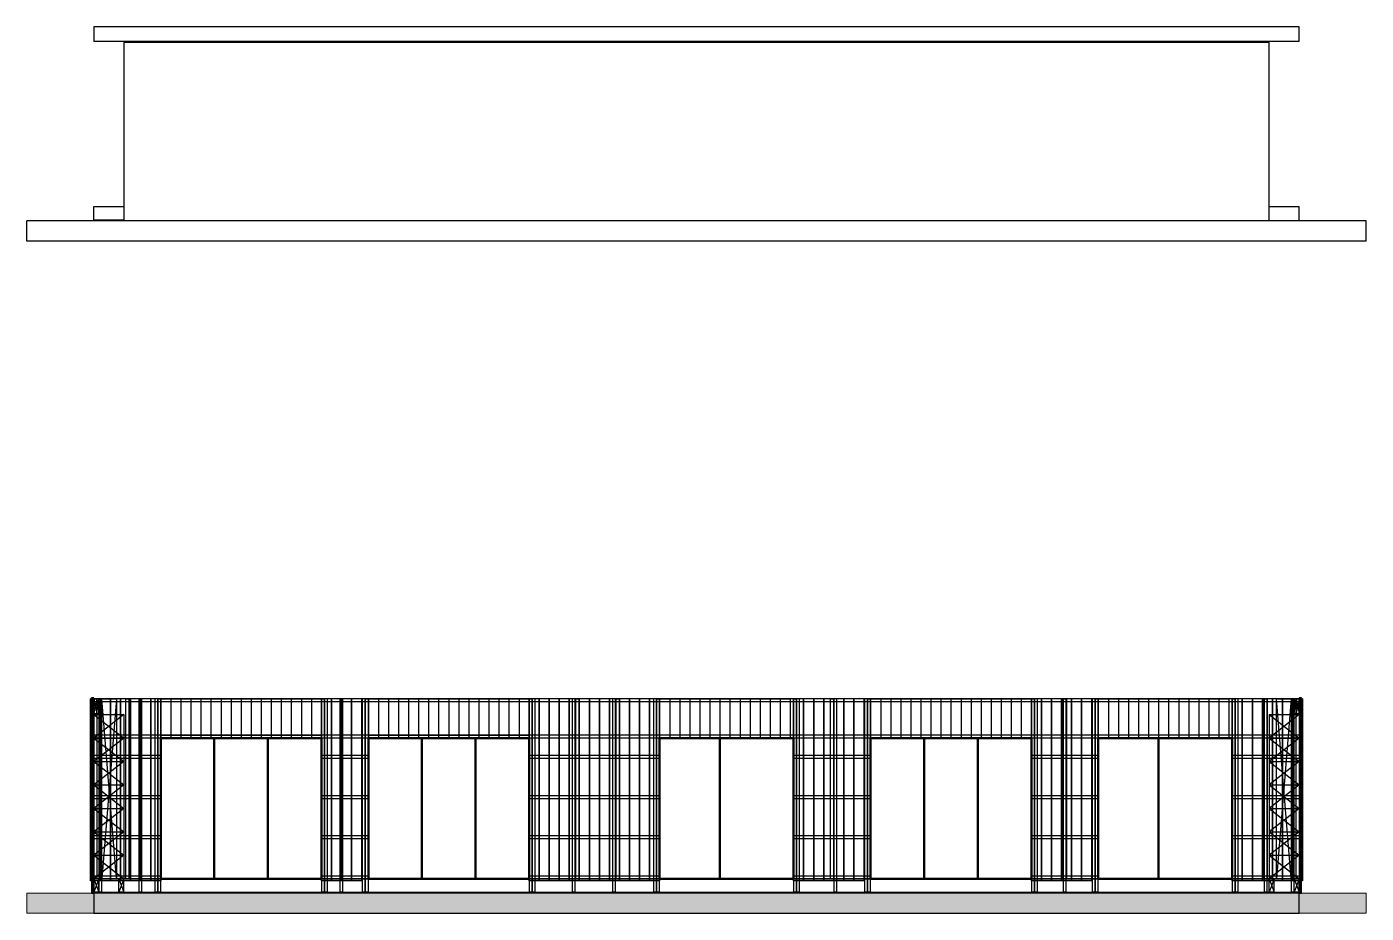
# Model space of a CAD drawing. Header units: millimetres. Extents: x -2139 to 106248, y 9575 to 78000.
# Drawn here: x 47442 to 67442, y 9575 to 22812 of the extents above; entities that cross this region are included whole.
import ezdxf

# ---------------------------------------------------------------- set-up
doc = ezdxf.new("R2010")
doc.units = ezdxf.units.MM
for name, color, linetype, lineweight, true_color in [('Fondations', 253, 'Continuous', 25, 0xa0a0a4), ('Fondations ... Decaissement', 8, 'Continuous', 0, 0x808080), ('Fondations ... Etanchéité', 1, 'Continuous', 25, 0xff0000), ('Fondations ... GéoTextile', 96, 'Continuous', 25, 0x008000), ('Fondations ... Pouzzolane', 9, 'Continuous', 25, 0xc0c0c0), ('Lisse_basse ... Madrier', 1, 'Continuous', 25, 0xff0000), ('Lisse_haute ... Madrier', 1, 'Continuous', 25, 0xff0000), ('Menuiseries', 136, 'Continuous', 50, 0x008080), ('Mur paille ... Impaire120mm', 30, 'Continuous', 25, 0xff7f00), ('Mur paille ... Paire120mm', 40, 'Continuous', 25, 0xffaa00), ('Ossature_Bois', 178, 'Continuous', 25, 0x000000), ('Ossature_Bois ... 75x75', 1, 'Continuous', 25, 0xff0000), ('Ossature_Bois ... Bardage', 20, 'Continuous', 25, 0xff5500), ('Ossature_Bois ... Fibralith', 178, 'Continuous', 25, 0x000000), ('Ossature_Bois ... Linteaux', 16, 'Continuous', 25, 0x800000), ('Ossature_Bois ... Montant 220x45', 16, 'Continuous', 25, 0x850e0e), ('Ossature_Bois ... Tasseaux', 44, 'Continuous', 25, 0xab7b00)]:
    doc.layers.add(name, color=color, linetype=linetype, lineweight=lineweight, true_color=true_color)

# ---------------------------------------------------------------- blocks, each defined once
blk = doc.blocks.new('Madrier200x75Profil')
at = {"layer": 'Lisse_basse ... Madrier'}
for p, q in [((0, -200), (0, 0)), ((0, 0), (75, -200)), ((75, 0), (0, -200)), ((0, 0), (75, 0)), ((75, -200), (0, -200)), ((75, -200), (75, 0))]:
    blk.add_line(p, q, dxfattribs=at)
blk = doc.blocks.new('MontantOssature220x45')
at = {"layer": 'Ossature_Bois ... Montant 220x45'}
for p, q in [((0, 2885), (0, 0)), ((45, 2885), (0, 2885)), ((45, 0), (45, 2885)), ((45, 0), (0, 0))]:
    blk.add_line(p, q, dxfattribs=at)
blk = doc.blocks.new('BotteFace')
at = {"layer": 'Mur paille ... Impaire120mm'}
for p, q in [((0, 350), (450, 350)), ((0, 350), (0, 0)), ((0, 350), (450, 0)), ((450, 350), (0, 0)), ((450, 350), (450, 0)), ((0, 0), (450, 0))]:
    blk.add_line(p, q, dxfattribs=at)
blk = doc.blocks.new('LisseHauteMadrierCoupe')
at = {"layer": 'Lisse_haute ... Madrier'}
for p, q in [((0, 0), (45, 0)), ((0, 0), (0, -220)), ((0, 0), (45, -220)), ((45, 0), (0, -220)), ((45, 0), (45, -220)), ((0, -220), (45, -220))]:
    blk.add_line(p, q, dxfattribs=at)
blk = doc.blocks.new('TasseauProfil')
at = {"layer": 'Ossature_Bois ... Tasseaux'}
for p, q in [((0, 2685), (45, 2685)), ((0, 0), (0, 2685)), ((45, 2685), (45, 0)), ((45, 0), (0, 0))]:
    blk.add_line(p, q, dxfattribs=at)
blk = doc.blocks.new('ProfilLameBardage')
at = {"layer": 'Lisse_haute ... Madrier'}
blk.add_line((125, 2715), (95, 2715), dxfattribs=at)
at = {"layer": 'Ossature_Bois ... Bardage'}
for p, q in [((150, 2715), (0, 2715)), ((150, 2715), (0, 2715)), ((0, 0), (0, 2715)), ((150, 2715), (150, 0)), ((150, 0), (0, 0)), ((150, 0), (0, 0))]:
    blk.add_line(p, q, dxfattribs=at)
blk = doc.blocks.new('ProfilPetiteLameBardage')
at = {"layer": 'Ossature_Bois ... Bardage'}
for p, q in [((0, 585), (0, 0)), ((0, 585), (150, 585)), ((150, 585), (150, 0)), ((0, 0), (150, 0))]:
    blk.add_line(p, q, dxfattribs=at)

msp = doc.modelspace()

# ---------------------------------------------------------------- hatches: boundary and pattern name
at = {"layer": 'Fondations ... Pouzzolane'}
h = msp.add_hatch(dxfattribs=at)
h.set_pattern_fill('GRAVEL', color=256, scale=50, style=0)
h.set_pattern_definition([(228.0128, (914.4, 1270), (-10160.00863, -11430.01404), [170.86, -16915.25]), (184.9697, (800.1, 1143), (15240.024653, 1269.991038), [293.202, -29027]), (132.5104, (508, 1117.6), (12699.99076, -13970.01365), [206.741, -20467.35]), (267.2737, (12.7, 800.1), (1269.994485, 25399.991827), [267.002, -26433.2]), (292.8337, (0, 533.4), (-6350.01803, 15240.008665), [261.817, -25919.9]), (357.2737, (101.6, 292.1), (-25399.991827, 1269.994485), [267.002, -26433.2]), (37.6942, (368.3, 279.4), (-16510.01043, -12699.98868), [353.097, -34956.55]), (72.2553, (647.7, 495.3), (8890.017783, 27940.008103), [333.36, -33002.65]), (121.4296, (749.3, 812.8), (-10160.00262, 16509.98058), [267.906, -26522.75]), (175.2364, (609.6, 1041.4), (13969.98903, -1269.98808), [305.856, -14986.95]), (222.3974, (304.8, 1066.8), (-15240.000459, -13969.981825), [395.539, -39158.4]), (138.8141, (1270, 787.4), (-8889.99434, 7619.98828), [135.002, -13365.3]), (171.4692, (1168.4, 876.3), (16509.9748, -2540.0064), [256.841, -25427.3]), (225, (914.4, 914.4), (-3e-13, -1269.999), [179.605, -1616.445]), (203.1986, (825.5, 1066.8), (6350.0214, 2540.01114), [96.72, -9575.3]), (291.8014, (736.6, 1028.7), (-1270.0009, 3810.00245), [136.783, -6702.4]), (30.9638, (787.4, 901.7), (3809.996, 2540.002), [222.16, -7183.15]), (161.5651, (977.9, 1016), (2540.0012, -1269.998), [160.643, -3855.45]), (16.3895, (0, 1028.7), (12700.00701, 3809.992075), [225.044, -22279.4]), (70.3462, (215.9, 1092.2), (-5079.98584, -13969.98024), [188.8, -18691.1]), (293.1986, (977.9, 1270), (-2540.01114, 6350.0214), [193.44, -9478.6]), (343.6105, (1054.1, 1092.2), (-12700.00701, 3809.992075), [225.044, -22279.4]), (339.444, (0, 241.3), (-6350.00788, 2539.99692), [217.018, -10633.85]), (294.7751, (203.2, 165.1), (-6349.9852, 13969.99351), [181.836, -18001.8]), (66.8014, (990.6, 0), (2540.01114, 6350.0214), [193.44, -9478.6]), (17.354, (1066.8, 177.8), (-16510.00089, -5079.99234), [212.892, -21076.2]), (69.444, (368.3, 0), (-2539.99692, -6350.00788), [108.51, -10742.4]), (101.3099, (914.4, 0), (-1269.9937, 5079.9837), [64.758, -6411]), (165.9638, (901.7, 63.5), (3810.0027, -1269.9978), [261.817, -4974.525]), (186.009, (647.7, 127), (12699.98127, 1269.997034), [242.633, -24020.7]), (303.6901, (787.4, 787.4), (-1270.0004, 2539.9975), [183.162, -4395.89]), (353.1572, (889, 635), (21590.00893, -2540.011376), [319.779, -31658]), (60.9454, (1206.5, 596.9), (-5079.98818, -8889.9788), [130.754, -12944.7]), (90, (1270, 711.2), (-1270, 1270), [76.2, -1193.8]), (120.2564, (622.3, 165.1), (5079.98923, -8889.99552), [176.434, -17466.95]), (48.0128, (533.4, 317.5), (10160.00863, 11430.01404), [341.721, -16744.4]), (0, (762, 571.5), (1270, 1270), [330.2, -939.8]), (325.3048, (1092.2, 571.5), (-12699.978, 8890.00085), [200.805, -19879.65]), (254.0546, (1257.3, 457.2), (-1270.00324, -5080.0121), [184.915, -9060.85]), (207.646, (1206.5, 279.4), (-24129.991525, -12700.007987), [301.072, -29806.25]), (175.4261, (939.8, 139.7), (-16510.003802, 1269.993856), [318.514, -31532.9]), (175.4261, (939.8, 139.7), (-16510.003802, 1269.993856), [318.514, -31532.9])])
h.paths.add_polyline_path([(67442, 9875), (56692, 9875), (47442, 9875), (47442.6, 9575), (56692, 9575), (67442, 9575)], flags=0)
h = msp.add_hatch(dxfattribs=at)
h.set_pattern_fill('GRAVEL', color=256, scale=10, style=0)
h.set_pattern_definition([(228.0128, (182.88, 254), (-2032.0017266, -2286.002809), [34.1721, -3383.05]), (184.9697, (160.02, 228.6), (3048.0049306, 253.9982075), [58.6405, -5805.4]), (132.5104, (101.6, 223.52), (2539.998152, -2794.0027292), [41.3482, -4093.47]), (267.2737, (2.54, 160.02), (253.998897, 5079.9983653), [53.4005, -5286.64]), (292.8337, (0, 106.68), (-1270.0036056, 3048.001733), [52.3634, -5183.98]), (357.2737, (20.32, 58.42), (-5079.9983653, 253.998897), [53.4005, -5286.64]), (37.6942, (73.66, 55.88), (-3302.0020861, -2539.9977357), [70.6194, -6991.31]), (72.2553, (129.54, 99.06), (1778.0035565, 5588.0016206), [66.672, -6600.53]), (121.4296, (149.86, 162.56), (-2032.0005235, 3301.996116), [53.5813, -5304.55]), (175.2364, (121.92, 208.28), (2793.997805, -253.997616), [61.1713, -2997.39]), (222.3974, (60.96, 213.36), (-3048.0000917, -2793.9963651), [79.1078, -7831.68]), (138.8141, (254, 157.48), (-1777.9988674, 1523.997656), [27.0005, -2673.06]), (171.4692, (233.68, 175.26), (3301.9949596, -508.00128), [51.3682, -5085.46]), (225, (182.88, 182.88), (-5e-14, -253.99983), [35.9209, -323.289]), (203.1986, (165.1, 213.36), (1270.004283, 508.002227), [19.3441, -1915.06]), (291.8014, (147.32, 205.74), (-254.000178, 762.00049), [27.3566, -1340.48]), (30.9638, (157.48, 180.34), (761.999195, 508.000396), [44.432, -1436.63]), (161.5651, (195.58, 203.2), (508.00023, -253.99962), [32.1287, -771.09]), (16.3895, (0, 205.74), (2540.0014014, 761.998415), [45.0088, -4455.88]), (70.3462, (43.18, 218.44), (-1015.997169, -2793.996049), [37.7599, -3738.22]), (293.1986, (195.58, 254), (-508.002227, 1270.004283), [38.688, -1895.72]), (343.6105, (210.82, 218.44), (-2540.0014014, 761.998415), [45.0088, -4455.88]), (339.444, (0, 48.26), (-1270.001576, 507.999384), [43.4035, -2126.77]), (294.7751, (40.64, 33.02), (-1269.9970404, 2793.9987026), [36.3672, -3600.36]), (66.8014, (198.12, 0), (508.002227, 1270.004283), [38.688, -1895.72]), (17.354, (213.36, 35.56), (-3302.0001782, -1015.9984676), [42.5783, -4215.24]), (69.444, (73.66, 0), (-507.999384, -1270.001576), [21.7018, -2148.48]), (101.3099, (182.88, 0), (-253.998746, 1015.996746), [12.9515, -1282.2]), (165.9638, (180.34, 12.7), (762.000535, -253.99956), [52.3634, -994.905]), (186.009, (129.54, 25.4), (2539.9962544, 253.9994069), [48.5267, -4804.14]), (303.6901, (157.48, 157.48), (-254.00009, 507.99951), [36.6324, -879.178]), (353.1572, (177.8, 127), (4318.0017857, -508.0022752), [63.9557, -6331.6]), (60.9454, (241.3, 119.38), (-1015.997637, -1777.995761), [26.1508, -2588.94]), (90, (254, 142.24), (-254, 254), [15.24, -238.76]), (120.2564, (124.46, 33.02), (1015.9978467, -1777.9991032), [35.2867, -3493.39]), (48.0128, (106.68, 63.5), (2032.0017266, 2286.002809), [68.3443, -3348.88]), (0, (152.4, 114.3), (254, 254), [66.04, -187.96]), (325.3048, (218.44, 114.3), (-2539.995599, 1778.000169), [40.161, -3975.93]), (254.0546, (251.46, 91.44), (-254.000648, -1016.00242), [36.9829, -1812.17]), (207.646, (241.3, 55.88), (-4825.9983049, -2540.0015975), [60.2145, -5961.25]), (175.4261, (187.96, 27.94), (-3302.0007605, 253.9987711), [63.7029, -6306.58]), (175.4261, (187.96, 27.94), (-3302.0007605, 253.9987711), [63.7029, -6306.58])])
h.paths.add_polyline_path([(67442, 9875), (56692, 9875), (47442, 9875), (47442.6, 9575), (56692, 9575), (67442, 9575)], flags=0)
at = {"layer": 'Ossature_Bois ... Fibralith'}
h = msp.add_hatch(dxfattribs=at)
h.set_pattern_fill('JIS_WOOD', color=256, scale=20, style=0)
h.paths.add_polyline_path([(48407, 9875), (48442, 9875), (48442, 12790), (48407, 12790)], flags=0)
h = msp.add_hatch(dxfattribs=at)
h.set_pattern_fill('JIS_WOOD', color=256, scale=20, style=0)
h.paths.add_polyline_path([(66442, 9875), (66477, 9875), (66477, 12790), (66442, 12790)], flags=0)

# ---------------------------------------------------------------- linework, layer by layer
at = {"layer": 'Fondations'}
for p, q in [((48442, 19911.5), (48442, 20011.5)), ((67442.1, 19911.5), (47442, 19911.5)), ((47442, 19611.5), (47442, 19911.5)), ((67442.1, 19611.5), (67442.1, 19911.5)), ((67442.1, 19611.5), (47442, 19611.5))]:
    msp.add_line(p, q, dxfattribs=at)
at = {"layer": 'Fondations ... Decaissement'}
for p, q in [((47442, 9875), (56692, 9875)), ((47442, 9875), (47442.6, 9575)), ((67442, 9875), (56692, 9875)), ((67442, 9575), (67442, 9875)), ((47442, 9575), (67442, 9575)), ((47442.6, 9575), (56692, 9575)), ((67442, 9575), (56692, 9575))]:
    msp.add_line(p, q, dxfattribs=at)
at = {"layer": 'Fondations ... Etanchéité'}
msp.add_line((66442, 9875), (48442, 9875), dxfattribs=at)
at = {"layer": 'Fondations ... GéoTextile'}
for p, q in [((48442, 9875), (48442, 9575)), ((66442, 9575), (66442, 9875)), ((48442, 9575), (66442, 9575))]:
    msp.add_line(p, q, dxfattribs=at)
at = {"layer": 'Lisse_basse ... Madrier'}
for p, q in [((48442, 19926.5), (48442, 20126.5)), ((48442, 20126.5), (48892, 20126.5)), ((48892, 20126.5), (48892, 19926.5)), ((65992, 20126.5), (66442.1, 20126.5)), ((65992, 19926.5), (65992, 20126.5)), ((66442.1, 19926.5), (66442.1, 20126.5)), ((48442, 19926.5), (48892, 19926.5)), ((48442, 10090), (48442, 9890)), ((66442, 10090), (48442, 10090)), ((66442, 9890), (66442, 10090)), ((48442, 9890), (66442, 9890))]:
    msp.add_line(p, q, dxfattribs=at)
at = {"layer": 'Lisse_haute ... Madrier'}
for p, q in [((66442.1, 22811.5), (48442, 22811.5)), ((48442, 22811.5), (48442, 22591.5)), ((66442.1, 22591.5), (66442.1, 22811.5)), ((66442.1, 22591.5), (48442, 22591.5)), ((48442, 12775), (48442, 12555)), ((48487, 12775), (48487, 12555)), ((48487, 12555), (48517, 12775)), ((48487, 12775), (48517, 12555)), ((48517, 12555), (48517, 12775)), ((66367, 12775), (66397, 12775)), ((66367, 12555), (66367, 12775)), ((66367, 12775), (66397, 12555)), ((66367, 12555), (66397, 12775)), ((66397, 12775), (66397, 12555)), ((66442, 12555), (66442, 12775)), ((48487, 12555), (48517, 12555)), ((66397, 12555), (66367, 12555))]:
    msp.add_line(p, q, dxfattribs=at)
at = {"layer": 'Menuiseries'}
for p, q in [((49442, 10090), (49442, 12190)), ((49442, 12190), (50242, 12190)), ((50242, 12190), (50242, 10090)), ((50242, 12190), (51042, 12190)), ((51042, 12190), (51042, 10090)), ((51042, 12190), (51842, 12190)), ((51842, 12190), (51842, 10090)), ((52542, 10090), (52542, 12190)), ((52542, 12190), (53342, 12190)), ((53342, 12190), (53342, 10090)), ((53342, 12190), (54142, 12190)), ((54142, 12190), (54142, 10090)), ((54142, 12190), (54942, 12190)), ((54942, 12190), (54942, 10090)), ((56892, 10090), (56892, 12190)), ((56892, 12190), (57792, 12190)), ((57792, 12190), (57792, 10090)), ((57792, 12190), (58892, 12190)), ((58892, 12190), (58892, 10090)), ((60042, 10090), (60042, 12190)), ((60042, 12190), (60842, 12190)), ((60842, 12190), (60842, 10090)), ((60842, 12190), (61642, 12190)), ((61642, 12190), (61642, 10090)), ((61642, 12190), (62442, 12190)), ((62442, 12190), (62442, 10090)), ((63442, 10090), (63442, 12190)), ((63442, 12190), (64342, 12190)), ((64342, 12190), (64342, 10090)), ((64342, 12190), (65442, 12190)), ((65442, 12190), (65442, 10090)), ((50242, 10090), (49442, 10090)), ((51042, 10090), (50242, 10090)), ((51842, 10090), (51042, 10090)), ((53342, 10090), (52542, 10090)), ((54142, 10090), (53342, 10090)), ((54142, 10115.9), (54142, 10115.9)), ((54142, 10090), (54942, 10090)), ((57792, 10090), (56892, 10090)), ((58892, 10090), (57792, 10090)), ((60842, 10090), (60042, 10090)), ((61642, 10090), (60842, 10090)), ((62442, 10090), (61642, 10090)), ((64342, 10090), (63442, 10090)), ((65442, 10090), (64342, 10090))]:
    msp.add_line(p, q, dxfattribs=at)
at = {"layer": 'Ossature_Bois'}
for p, q in [((65992, 22576.5), (48892, 22576.5)), ((48892, 22576.5), (48892, 20126.5)), ((65992, 20126.5), (65992, 22576.5))]:
    msp.add_line(p, q, dxfattribs=at)
at = {"layer": 'Ossature_Bois ... 75x75'}
for p, q in [((48442, 12555), (48517, 12555)), ((48442, 10090), (48442, 12555)), ((48517, 12555), (48517, 10090)), ((66367, 12555), (66442, 12555)), ((66367, 10090), (66367, 12555)), ((66442, 12555), (66442, 10090)), ((48517, 10090), (48442, 10090)), ((66442, 10090), (66367, 10090))]:
    msp.add_line(p, q, dxfattribs=at)
at = {"layer": 'Ossature_Bois ... Fibralith'}
for p, q in [((48442, 12790), (48407, 12790)), ((48407, 12790), (48407, 9875)), ((48442, 9875), (48442, 12790)), ((66477, 12790), (66442, 12790)), ((66442, 12790), (66442, 9875)), ((66477, 9875), (66477, 12790)), ((48407, 9875), (48442, 9875)), ((66442, 9875), (66477, 9875))]:
    msp.add_line(p, q, dxfattribs=at)
at = {"layer": 'Ossature_Bois ... Linteaux'}
for p, q in [((49442, 12235), (51842, 12235)), ((49442, 12235), (49442, 12190)), ((51842, 12235), (51842, 12190)), ((52542, 12190), (52542, 12235)), ((52542, 12235), (54942, 12235)), ((54942, 12235), (54942, 12190)), ((58892, 12235), (56892, 12235)), ((56892, 12235), (56892, 12190)), ((58892, 12190), (58892, 12235)), ((62442, 12235), (60042, 12235)), ((60042, 12235), (60042, 12190)), ((62442, 12190), (62442, 12235)), ((65442, 12235), (63442, 12235)), ((63442, 12235), (63442, 12190)), ((65442, 12190), (65442, 12235)), ((49442, 12190), (51842, 12190)), ((52542, 12190), (54942, 12190)), ((56892, 12190), (58892, 12190)), ((60042, 12190), (62442, 12190)), ((63442, 12190), (65442, 12190))]:
    msp.add_line(p, q, dxfattribs=at)
at = {"layer": 'Ossature_Bois ... Montant 220x45'}
for p, q in [((48562, 10090), (48562, 12775)), ((48562, 12775), (48782, 12775)), ((48782, 10090), (48562, 12775)), ((48782, 12775), (48562, 10090)), ((48782, 12775), (48782, 10090)), ((66102, 10090), (66102, 12775)), ((66102, 12775), (66322, 12775)), ((66322, 10090), (66102, 12775)), ((66322, 12775), (66102, 10090)), ((66322, 12775), (66322, 10090)), ((48782, 10090), (48562, 10090)), ((65782, 10090), (65562, 10090)), ((66322, 10090), (66102, 10090))]:
    msp.add_line(p, q, dxfattribs=at)
at = {"layer": 'Ossature_Bois ... Tasseaux'}
for p, q in [((66442, 12775), (48442, 12775)), ((48442, 12775), (48442, 12730)), ((66442, 12730), (48442, 12730)), ((66442, 12775), (66442, 12730)), ((66442, 12235), (48442, 12235)), ((48442, 12235), (48442, 12190)), ((66442, 12235), (66442, 12190)), ((66442, 12190), (48442, 12190)), ((48442, 11935), (49442, 11935)), ((48442, 11935), (48442, 11890)), ((48442, 11890), (49442, 11890)), ((49442, 11935), (49442, 11890)), ((51842, 11935), (52542, 11935)), ((51842, 11935), (51842, 11890)), ((51842, 11890), (52542, 11890)), ((52542, 11935), (52542, 11890)), ((54942, 11935), (56892, 11935)), ((54942, 11935), (54942, 11890)), ((54942, 11890), (56892, 11890)), ((56892, 11935), (56892, 11890)), ((58892, 11935), (60042, 11935)), ((58892, 11935), (58892, 11890)), ((58892, 11890), (60042, 11890)), ((60042, 11935), (60042, 11890)), ((62442, 11935), (63442, 11935)), ((62442, 11935), (62442, 11890)), ((62442, 11890), (63442, 11890)), ((63442, 11935), (63442, 11890)), ((65442, 11935), (66442, 11935)), ((65442, 11935), (65442, 11890)), ((65442, 11890), (66442, 11890)), ((66442, 11935), (66442, 11890)), ((48442, 11335), (49442, 11335)), ((48442, 11335), (48442, 11290)), ((48442, 11290), (49442, 11290)), ((49442, 11335), (49442, 11290)), ((51842, 11335), (52542, 11335)), ((51842, 11335), (51842, 11290)), ((51842, 11290), (52542, 11290)), ((52542, 11335), (52542, 11290)), ((54942, 11335), (56892, 11335)), ((54942, 11335), (54942, 11290)), ((54942, 11290), (56892, 11290)), ((56892, 11335), (56892, 11290)), ((58892, 11335), (60042, 11335)), ((58892, 11335), (58892, 11290)), ((58892, 11290), (60042, 11290)), ((60042, 11335), (60042, 11290)), ((62442, 11335), (63442, 11335)), ((62442, 11335), (62442, 11290)), ((62442, 11290), (63442, 11290)), ((63442, 11335), (63442, 11290)), ((65442, 11335), (66442, 11335)), ((65442, 11335), (65442, 11290)), ((65442, 11290), (66442, 11290)), ((66442, 11335), (66442, 11290)), ((48442, 10735), (49442, 10735)), ((48442, 10735), (48442, 10690)), ((48442, 10690), (49442, 10690)), ((49442, 10735), (49442, 10690)), ((51842, 10735), (52542, 10735)), ((51842, 10735), (51842, 10690)), ((51842, 10690), (52542, 10690)), ((52542, 10735), (52542, 10690)), ((54942, 10735), (56892, 10735)), ((54942, 10735), (54942, 10690)), ((54942, 10690), (56892, 10690)), ((56892, 10735), (56892, 10690)), ((58892, 10735), (60042, 10735)), ((58892, 10735), (58892, 10690)), ((58892, 10690), (60042, 10690)), ((60042, 10735), (60042, 10690)), ((62442, 10735), (63442, 10735)), ((62442, 10735), (62442, 10690)), ((62442, 10690), (63442, 10690)), ((63442, 10735), (63442, 10690)), ((65442, 10735), (66442, 10735)), ((65442, 10735), (65442, 10690)), ((65442, 10690), (66442, 10690)), ((66442, 10735), (66442, 10690)), ((48442, 10135), (49442, 10135)), ((48442, 10135), (48442, 10090)), ((48442, 10090), (49442, 10090)), ((49442, 10135), (49442, 10090)), ((51842, 10135), (52542, 10135)), ((51842, 10135), (51842, 10090)), ((51842, 10090), (52542, 10090)), ((52542, 10135), (52542, 10090)), ((54942, 10135), (56892, 10135)), ((54942, 10135), (54942, 10090)), ((54942, 10090), (56892, 10090)), ((56892, 10135), (56892, 10090)), ((58892, 10135), (60042, 10135)), ((58892, 10135), (58892, 10090)), ((58892, 10090), (60042, 10090)), ((60042, 10135), (60042, 10090)), ((62442, 10135), (63442, 10135)), ((62442, 10135), (62442, 10090)), ((62442, 10090), (63442, 10090)), ((63442, 10135), (63442, 10090)), ((65442, 10135), (66442, 10135)), ((65442, 10135), (65442, 10090)), ((65442, 10090), (66442, 10090)), ((66442, 10135), (66442, 10090))]:
    msp.add_line(p, q, dxfattribs=at)

# ---------------------------------------------------------------- block references
at = {"layer": 'Lisse_basse ... Madrier'}
for p in [(48442, 10090), (48817, 10090), (65992, 10090), (66367, 10090)]:
    msp.add_blockref('Madrier200x75Profil', p, dxfattribs=at)
at = {"layer": 'Lisse_haute ... Madrier'}
for p in [(48442, 12775), (66397, 12775)]:
    msp.add_blockref('LisseHauteMadrierCoupe', p, dxfattribs=at)
at = {"layer": 'Mur paille ... Impaire120mm'}
for p in [(48442, 12190), (65992, 12190), (48442, 11490), (65992, 11490), (48442, 10790), (65992, 10790), (48442, 10090), (65992, 10090)]:
    msp.add_blockref('BotteFace', p, dxfattribs=at)
at = {"layer": 'Mur paille ... Paire120mm'}
for p in [(48442, 11840), (65992, 11840), (48442, 11140), (65992, 11140), (48442, 10440), (65992, 10440)]:
    msp.add_blockref('BotteFace', p, dxfattribs=at)
at = {"layer": 'Ossature_Bois ... Bardage'}
for name, p in [('ProfilLameBardage', (48392, 10060)), ('ProfilLameBardage', (48542, 10060)), ('ProfilLameBardage', (48692, 10060)), ('ProfilLameBardage', (48842, 10060)), ('ProfilLameBardage', (48992, 10060)), ('ProfilLameBardage', (49142, 10060)), ('ProfilLameBardage', (49292, 10060)), ('ProfilPetiteLameBardage', (49442, 12190)), ('ProfilPetiteLameBardage', (49592, 12190)), ('ProfilPetiteLameBardage', (49742, 12190)), ('ProfilPetiteLameBardage', (49892, 12190)), ('ProfilPetiteLameBardage', (50042, 12190)), ('ProfilPetiteLameBardage', (50192, 12190)), ('ProfilPetiteLameBardage', (50342, 12190)), ('ProfilPetiteLameBardage', (50492, 12190)), ('ProfilPetiteLameBardage', (50642, 12190)), ('ProfilPetiteLameBardage', (50792, 12190)), ('ProfilPetiteLameBardage', (50942, 12190)), ('ProfilPetiteLameBardage', (51092, 12190)), ('ProfilPetiteLameBardage', (51242, 12190)), ('ProfilPetiteLameBardage', (51392, 12190)), ('ProfilPetiteLameBardage', (51542, 12190)), ('ProfilPetiteLameBardage', (51692, 12190)), ('ProfilLameBardage', (51842, 10060)), ('ProfilLameBardage', (51992, 10060)), ('ProfilLameBardage', (52142, 10060)), ('ProfilLameBardage', (52292, 10060)), ('ProfilPetiteLameBardage', (52542, 12190)), ('ProfilPetiteLameBardage', (52692, 12190)), ('ProfilPetiteLameBardage', (52842, 12190)), ('ProfilPetiteLameBardage', (52992, 12190)), ('ProfilPetiteLameBardage', (53142, 12190)), ('ProfilPetiteLameBardage', (53292, 12190)), ('ProfilPetiteLameBardage', (53442, 12190)), ('ProfilPetiteLameBardage', (53592, 12190)), ('ProfilPetiteLameBardage', (53742, 12190)), ('ProfilPetiteLameBardage', (53892, 12190)), ('ProfilPetiteLameBardage', (54042, 12190)), ('ProfilPetiteLameBardage', (54192, 12190)), ('ProfilPetiteLameBardage', (54342, 12190)), ('ProfilPetiteLameBardage', (54492, 12190)), ('ProfilPetiteLameBardage', (54642, 12190)), ('ProfilPetiteLameBardage', (54792, 12190)), ('ProfilLameBardage', (54942, 10060)), ('ProfilLameBardage', (55092, 10060)), ('ProfilLameBardage', (55242, 10060)), ('ProfilLameBardage', (55392, 10060)), ('ProfilLameBardage', (55542, 10060)), ('ProfilLameBardage', (55692, 10060)), ('ProfilLameBardage', (55842, 10060)), ('ProfilLameBardage', (55992, 10060)), ('ProfilLameBardage', (56142, 10060)), ('ProfilLameBardage', (56292, 10060)), ('ProfilLameBardage', (56442, 10060)), ('ProfilLameBardage', (56592, 10060)), ('ProfilLameBardage', (56742, 10060)), ('ProfilPetiteLameBardage', (56892, 12190)), ('ProfilPetiteLameBardage', (57042, 12190)), ('ProfilPetiteLameBardage', (57192, 12190)), ('ProfilPetiteLameBardage', (57342, 12190)), ('ProfilPetiteLameBardage', (57492, 12190)), ('ProfilPetiteLameBardage', (57642, 12190)), ('ProfilPetiteLameBardage', (57792, 12190)), ('ProfilPetiteLameBardage', (57942, 12190)), ('ProfilPetiteLameBardage', (58092, 12190)), ('ProfilPetiteLameBardage', (58242, 12190)), ('ProfilPetiteLameBardage', (58392, 12190)), ('ProfilPetiteLameBardage', (58542, 12190)), ('ProfilPetiteLameBardage', (58692, 12190)), ('ProfilLameBardage', (58892, 10060)), ('ProfilLameBardage', (59042, 10060)), ('ProfilLameBardage', (59192, 10060)), ('ProfilLameBardage', (59342, 10060)), ('ProfilLameBardage', (59492, 10060)), ('ProfilLameBardage', (59642, 10060)), ('ProfilLameBardage', (59792, 10060)), ('ProfilPetiteLameBardage', (60042, 12190)), ('ProfilPetiteLameBardage', (60192, 12190)), ('ProfilPetiteLameBardage', (60342, 12190)), ('ProfilPetiteLameBardage', (60492, 12190)), ('ProfilPetiteLameBardage', (60642, 12190)), ('ProfilPetiteLameBardage', (60792, 12190)), ('ProfilPetiteLameBardage', (60942, 12190)), ('ProfilPetiteLameBardage', (61092, 12190)), ('ProfilPetiteLameBardage', (61242, 12190)), ('ProfilPetiteLameBardage', (61392, 12190)), ('ProfilPetiteLameBardage', (61542, 12190)), ('ProfilPetiteLameBardage', (61692, 12190)), ('ProfilPetiteLameBardage', (61842, 12190)), ('ProfilPetiteLameBardage', (61992, 12190)), ('ProfilPetiteLameBardage', (62142, 12190)), ('ProfilPetiteLameBardage', (62292, 12190)), ('ProfilLameBardage', (62442, 10060)), ('ProfilLameBardage', (62592, 10060)), ('ProfilLameBardage', (62742, 10060)), ('ProfilLameBardage', (62892, 10060)), ('ProfilLameBardage', (63042, 10060)), ('ProfilLameBardage', (63192, 10060)), ('ProfilPetiteLameBardage', (63442, 12190)), ('ProfilPetiteLameBardage', (63592, 12190)), ('ProfilPetiteLameBardage', (63742, 12190)), ('ProfilPetiteLameBardage', (63892, 12190)), ('ProfilPetiteLameBardage', (64042, 12190)), ('ProfilPetiteLameBardage', (64192, 12190)), ('ProfilPetiteLameBardage', (64342, 12190)), ('ProfilPetiteLameBardage', (64492, 12190)), ('ProfilPetiteLameBardage', (64642, 12190)), ('ProfilPetiteLameBardage', (64792, 12190)), ('ProfilPetiteLameBardage', (64942, 12190)), ('ProfilPetiteLameBardage', (65092, 12190)), ('ProfilPetiteLameBardage', (65242, 12190)), ('ProfilLameBardage', (65442, 10060)), ('ProfilLameBardage', (65592, 10060)), ('ProfilLameBardage', (65742, 10060)), ('ProfilLameBardage', (65892, 10060)), ('ProfilLameBardage', (66042, 10060)), ('ProfilLameBardage', (66192, 10060)), ('ProfilLameBardage', (66342, 10060))]:
    msp.add_blockref(name, p, dxfattribs=at)
at = {"layer": 'Ossature_Bois ... Montant 220x45'}
for p in [(48517, 9890), (49117, 9890), (49352, 9890), (49397, 9890), (51842, 9890), (51887, 9890), (52117, 9890), (52452, 9890), (52497, 9890), (54942, 9890), (54987, 9890), (55587, 9890), (56187, 9890), (56802, 9890), (56847, 9890), (58892, 9890), (58937, 9890), (59492, 9890), (59952, 9890), (59997, 9890), (62442, 9890), (62487, 9890), (62917, 9890), (63352, 9890), (63397, 9890), (65442, 9890), (65487, 9890), (65917, 9890), (66322, 9890)]:
    msp.add_blockref('MontantOssature220x45', p, dxfattribs=at)
at = {"layer": 'Ossature_Bois ... Tasseaux'}
for p in [(48442, 10090), (48919.5, 10090), (49397, 10090), (51842, 10090), (52497, 10090), (54942, 10090), (55642, 10090), (56242, 10090), (56847, 10090), (58892, 10090), (59444.5, 10090), (59997, 10090), (62442, 10090), (62919.5, 10090), (63397, 10090), (65442, 10090), (65919.5, 10090), (66397, 10090)]:
    msp.add_blockref('TasseauProfil', p, dxfattribs=at)

doc.saveas('drawing.dxf')
